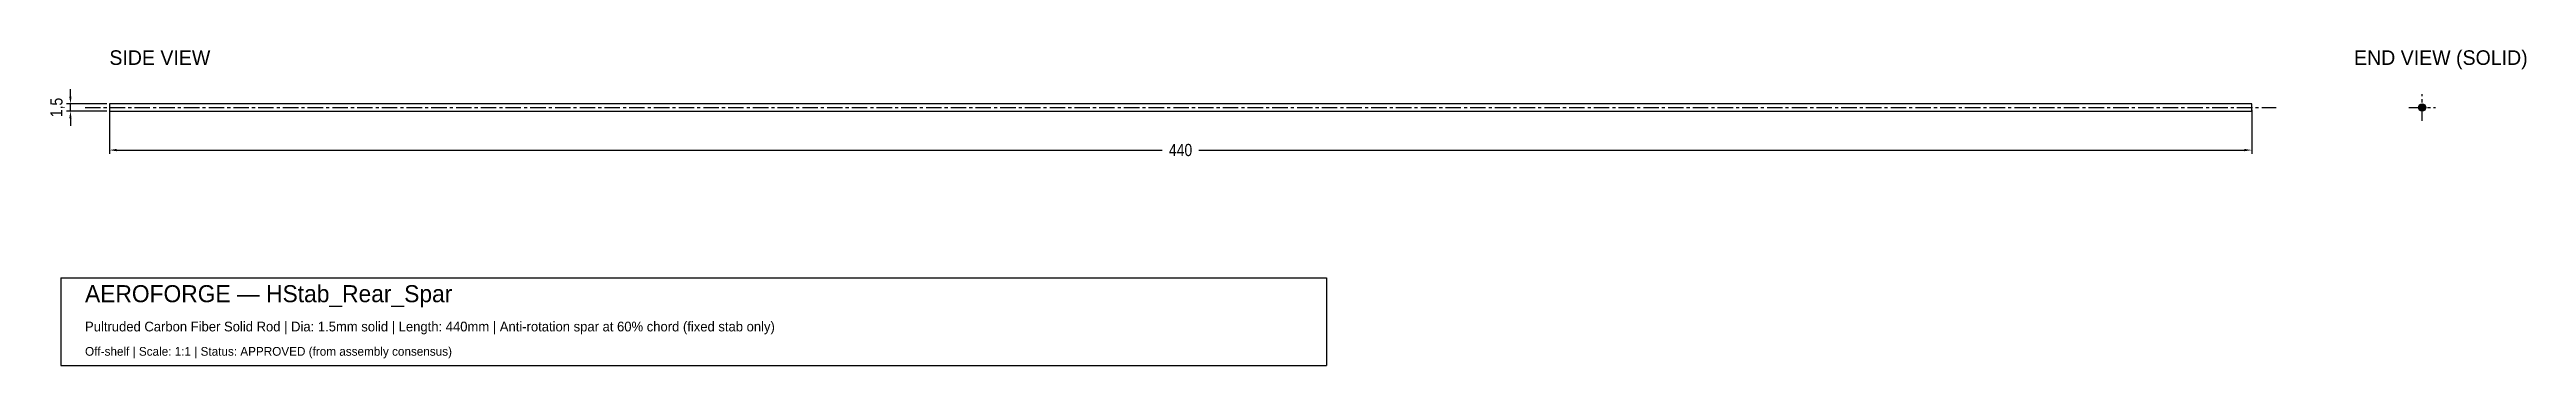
# Model space of a CAD drawing. Header units: metres. Extents: x -2 to 506, y -23 to 42.
import ezdxf

# ---------------------------------------------------------------- set-up
doc = ezdxf.new("R2010")
doc.units = ezdxf.units.M
doc.linetypes.add('CENTER', pattern=[5.08, 3.175, -0.635, 0.635, -0.635])
for name, color, linetype in [('CENTERLINE', 5, 'Continuous'), ('HATCH', 6, 'Continuous'), ('OUTLINE', 7, 'Continuous'), ('TEXT', 7, 'Continuous')]:
    doc.layers.add(name, color=color, linetype=linetype)
doc.styles.add('OpenSansCondensed-Light', font='OpenSansCondensed-Light.ttf')
doc.dimstyles.new('ROD', dxfattribs={"dimtxt": 2.5, "dimasz": 1.5, "dimexe": 0.8, "dimexo": 0.5, "dimgap": 0.6, "dimtad": 1, "dimcen": 2.5, "dimazin": 3, "dimtfac": 1, "dimtmove": 0, "dimatfit": 3})

# ---------------------------------------------------------------- blocks, each defined once
blk = doc.blocks.new('_CLOSEDFILLED')
at = {"color": 0, "linetype": 'BYBLOCK'}
blk.add_solid([(-1, 0.16), (0, 0), (-1, -0.16)], dxfattribs=at)
blk = doc.blocks.new('*D1')
for p, q in [((10, 29.5), (10, 20.45)), ((450, 29.5), (450, 20.45)), ((11.5, 21.25), (226.25, 21.25)), ((233.75, 21.25), (448.5, 21.25))]:
    blk.add_line(p, q)
at = {"layer": 'Defpoints'}
for p in [(10, 30), (450, 30), (10, 21.25)]:
    blk.add_point(p, dxfattribs=at)
at = {"xscale": 1.5, "yscale": 1.5, "rotation": 180}
blk.add_blockref('_CLOSEDFILLED', (10, 21.25), dxfattribs=at)
at = {"xscale": 1.5, "yscale": 1.5}
blk.add_blockref('_CLOSEDFILLED', (450, 21.25), dxfattribs=at)
at = {"insert": (230, 21.25), "char_height": 2.5, "attachment_point": 5, "style": 'OpenSansCondensed-Light'}
blk.add_mtext('440', dxfattribs=at)

msp = doc.modelspace()

# ---------------------------------------------------------------- hatches: boundary and pattern name
at = {"layer": 'HATCH'}
h = msp.add_hatch(color=7, dxfattribs=at)
h.dxf.hatch_style = 1
edge = h.paths.add_edge_path()
edge.add_arc((485, 30), 0.75, 0, 360)

# ---------------------------------------------------------------- linework, layer by layer
at = {"layer": 'CENTERLINE', "linetype": 'CENTER'}
for p, q in [((485, 27.25), (485, 32.75)), ((5, 30), (455, 30)), ((482.25, 30), (487.75, 30))]:
    msp.add_line(p, q, dxfattribs=at)
at = {"layer": 'OUTLINE'}
for p, q in [((0, -5), (260, -5)), ((0, -5), (0, -23)), ((260, -5), (260, -23)), ((0, -23), (260, -23))]:
    msp.add_line(p, q, dxfattribs=at)
msp.add_lwpolyline([(10, 29.25), (450, 29.25), (450, 30.75), (10, 30.75)], close=True, dxfattribs=at)
msp.add_circle((485, 30), 0.75, dxfattribs=at)

# ---------------------------------------------------------------- texts
at = {"layer": 'TEXT'}
for s, height, p in [('SIDE VIEW', 3, (10, 38.75)), ('END VIEW (SOLID)', 3, (471, 38.75)), ('AEROFORGE — HStab_Rear_Spar', 3.5, (5, -10)), ('Pultruded Carbon Fiber Solid Rod | Dia: 1.5mm solid | Length: 440mm | Anti-rotation spar at 60% chord (fixed stab only)', 2, (5, -16)), ('Off-shelf | Scale: 1:1 | Status: APPROVED (from assembly consensus)', 1.8, (5, -21))]:
    msp.add_text(s, height=height, dxfattribs=at).set_placement(p)

# ---------------------------------------------------------------- dimensions: what is measured, and where the dimension line sits
msp.add_linear_dim(base=(2, 29.25), p1=(10, 29.25), p2=(10, 30.75), angle=90, dimstyle='ROD').render()
dim = msp.add_linear_dim(base=(10, 21.25), p1=(10, 30), p2=(450, 30), dimstyle='ROD')
dim.commit()
dim.dimension.update_dxf_attribs({"geometry": '*D1', "text_midpoint": (230, 21.25)})

doc.saveas('drawing.dxf')
